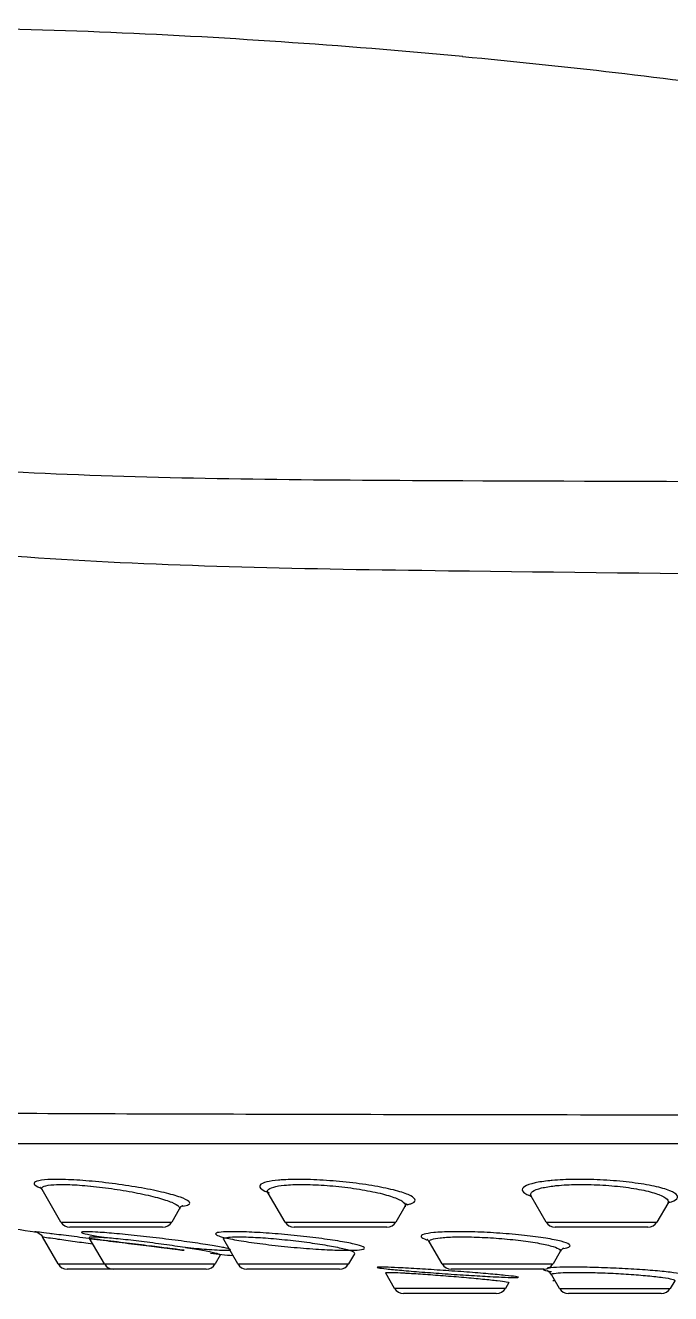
# Model space of a CAD drawing. Extents: x 1212 to 1806, y -420 to 0.
# Drawn here: x 1506.07 to 1524.55, y -109.58 to -73.27 of the extents above; entities that cross this region are included whole.
import ezdxf

# ---------------------------------------------------------------- set-up
doc = ezdxf.new("R2010")
doc.units = 0
doc.header["$LTSCALE"] = 7
doc.header["$MEASUREMENT"] = 0
doc.layers.add('41', color=7, linetype='CONTINUOUS')
doc.layers.add('DIM', color=2, linetype='CONTINUOUS')

# ---------------------------------------------------------------- blocks, each defined once
blk = doc.blocks.new('A$C29546846')
at = {"layer": '41', "color": 0, "linetype": 'Continuous'}
for p, q in [((22.071, 61.6), (21.532, 62.534)), ((28.491, 61.6), (28.012, 62.431)), ((35.968, 61.6), (35.541, 62.34)), ((39.45, 62.134), (39.141, 61.6)), ((25.459, 61.972), (25.244, 61.6)), ((31.921, 62.044), (31.665, 61.6)), ((22.071, 61.6), (25.244, 61.6)), ((24.985, 61.45), (22.331, 61.45)), ((28.491, 61.6), (31.665, 61.6)), ((31.405, 61.45), (28.751, 61.45)), ((35.968, 61.6), (39.141, 61.6)), ((38.881, 61.45), (36.228, 61.45)), ((21.991, 60.4), (21.545, 61.173)), ((23.318, 60.4), (22.884, 61.152)), ((27.139, 60.4), (26.734, 61.1)), ((32.991, 60.4), (32.63, 61.025)), ((26.635, 60.649), (26.491, 60.4)), ((26.636, 60.651), (26.635, 60.649)), ((30.478, 60.688), (30.312, 60.4)), ((36.368, 60.753), (36.165, 60.4)), ((21.991, 60.4), (23.303, 60.4)), ((23.318, 60.4), (26.491, 60.4)), ((27.139, 60.4), (30.312, 60.4)), ((32.991, 60.4), (36.165, 60.4)), ((23.578, 60.25), (22.251, 60.25)), ((26.232, 60.25), (23.578, 60.25)), ((30.052, 60.25), (27.398, 60.25)), ((31.374, 60.139), (31.374, 60.14)), ((31.628, 59.7), (31.374, 60.139)), ((35.905, 60.25), (33.251, 60.25)), ((36.35, 59.7), (36.13, 60.082)), ((36.164, 59.92), (36.164, 59.919)), ((34.801, 59.7), (31.628, 59.7)), ((34.897, 59.866), (34.801, 59.7)), ((36.35, 59.7), (39.523, 59.7)), ((39.65, 59.919), (39.523, 59.7)), ((34.541, 59.55), (31.888, 59.55)), ((39.264, 59.55), (36.61, 59.55))]:
    blk.add_line(p, q, dxfattribs=at)
for centre, radius, start, end in [((45.578, 238.458), 178.787, 261.83737, 262.20554), ((22.331, 61.75), 0.3, 210, 270), ((24.985, 61.75), 0.3, 270, 330), ((28.751, 61.75), 0.3, 210, 270), ((31.405, 61.75), 0.3, 270, 330), ((36.228, 61.75), 0.3, 210, 270), ((38.881, 61.75), 0.3, 270, 330), ((45.578, 238.458), 178.787, 263.82837, 264.03578), ((22.251, 60.55), 0.3, 210, 270), ((23.578, 60.55), 0.3, 210, 270), ((26.232, 60.55), 0.3, 270, 330), ((27.398, 60.55), 0.3, 210, 270), ((30.052, 60.55), 0.3, 270, 330), ((33.251, 60.55), 0.3, 210, 270), ((35.905, 60.55), 0.3, 270, 330), ((31.888, 59.85), 0.3, 210, 270), ((34.541, 59.85), 0.3, 270, 330), ((36.61, 59.85), 0.3, 210, 270), ((39.264, 59.85), 0.3, 270, 330)]:
    blk.add_arc(centre, radius, start, end, dxfattribs=at)
at = {"layer": '41', "color": 0, "linetype": 'Continuous', "extrusion": (-0.000466468, 0, -1)}
blk.add_arc((-21.283, 61.026, -0.021), 0.3, 97.123, 150.658, dxfattribs=at)
at = {"layer": '41', "color": 7, "linetype": 'Continuous'}
for points, knots in [([(-1.675, 95.071), (-0.355, 95.211), (4.434, 95.655), (12.73, 95.907), (23.175, 95.78), (30.116, 95.306), (33.578, 94.981)], [0, 0, 0, 0, 0.112692, 0.408737, 0.704782, 1, 1, 1, 1]), ([(33.577, 94.973), (36.499, 94.701), (42.433, 94.013), (51.338, 92.557), (60.273, 90.673), (69.112, 88.377), (77.723, 85.713), (83.334, 83.687), (86.062, 82.631)], [0, 0, 0, 0, 0.162638, 0.33144, 0.500243, 0.669046, 0.837848, 1, 1, 1, 1]), ([(14.615, 63.85), (19.739, 63.85), (26.784, 63.85), (38.576, 63.85), (42.624, 63.85), (50.832, 63.85), (54.823, 63.85), (66.454, 63.85), (73.209, 63.85), (80.292, 63.85), (82.14, 63.85), (84.615, 63.85), (85.261, 63.85), (85.259, 63.85)], [0, 0, 0, 0, 0.250007, 0.250007, 0.375011, 0.375011, 0.500014, 0.500014, 0.750022, 0.750022, 0.875025, 0.875025, 1, 1, 1, 1])]:
    blk.add_open_spline(points, degree=3, knots=knots, dxfattribs=at)
at = {"layer": '41', "color": 0, "linetype": 'Continuous'}
for points, knots in [([(33.578, 82.819), (29.719, 82.837), (26.002, 82.86), (19.149, 83.125), (15.973, 83.306), (13.532, 84.539)], [0, 0, 0, 0, 0.5, 0.5, 1, 1, 1, 1]), ([(86.096, 82.627), (86.096, 82.627), (86.096, 82.627), (86.097, 82.627), (85.719, 82.628), (84.262, 82.635), (83.17, 82.643), (80.319, 82.655), (78.591, 82.659), (74.529, 82.674), (72.198, 82.683), (67.153, 82.704), (64.378, 82.713), (58.568, 82.734), (55.553, 82.748), (46.179, 82.783), (39.723, 82.797), (33.578, 82.82)], [0, 0, 0, 0, 0.000083, 0.000083, 0.125072, 0.125072, 0.250062, 0.250062, 0.375052, 0.375052, 0.500041, 0.500041, 0.625031, 0.625031, 0.750021, 0.750021, 1, 1, 1, 1]), ([(12.549, 82.377), (15.074, 81.216), (18.246, 80.827), (25.276, 80.375), (29.079, 80.301), (33.173, 80.251)], [0, 0, 0, 0, 0.5, 0.5, 1, 1, 1, 1]), ([(33.173, 80.25), (39.543, 80.172), (46.274, 80.102), (56.059, 79.992), (59.21, 79.955), (65.289, 79.893), (68.191, 79.865), (73.469, 79.814), (75.91, 79.792), (80.16, 79.76), (81.969, 79.749), (84.954, 79.727), (86.095, 79.717), (87.619, 79.706), (88.015, 79.704), (88.014, 79.704), (88.014, 79.704), (88.014, 79.704)], [0, 0, 0, 0, 0.25, 0.25, 0.374999, 0.374999, 0.499999, 0.499999, 0.624999, 0.624999, 0.749999, 0.749999, 0.874999, 0.874999, 0.999998, 0.999998, 1, 1, 1, 1]), ([(86.24, 64.657), (86.24, 64.657), (86.24, 64.657), (86.238, 64.657), (85.567, 64.658), (83.017, 64.66), (81.116, 64.66), (73.839, 64.66), (66.9, 64.657), (54.973, 64.656), (50.881, 64.655), (42.463, 64.659), (38.317, 64.662), (30.261, 64.675), (26.445, 64.684), (19.507, 64.71), (16.419, 64.728), (13.846, 64.75)], [0, 0, 0, 0, 0.00001, 0.00001, 0.125009, 0.125009, 0.250007, 0.250007, 0.500005, 0.500005, 0.625004, 0.625004, 0.750002, 0.750002, 0.875001, 0.875001, 1, 1, 1, 1]), ([(22.076, 62.819), (21.932, 62.822), (21.803, 62.82), (21.695, 62.814), (21.557, 62.806), (21.451, 62.791), (21.386, 62.77), (21.32, 62.748), (21.294, 62.72), (21.308, 62.688), (21.322, 62.655), (21.379, 62.617), (21.473, 62.577), (21.488, 62.57), (21.504, 62.564), (21.521, 62.557)], [0, 0, 0, 0, 0.195121, 0.195121, 0.195121, 0.447032, 0.447032, 0.447032, 0.700655, 0.700655, 0.700655, 0.958687, 0.958687, 0.958687, 1, 1, 1, 1]), ([(21.529, 62.533), (21.528, 62.538), (21.516, 62.573), (21.491, 62.585), (21.486, 62.588), (21.487, 62.589)], [0, 0, 0, 0, 0.079693, 0.627972, 1, 1, 1, 1]), ([(21.53, 62.537), (21.529, 62.539), (21.528, 62.541), (21.527, 62.543), (21.512, 62.576), (21.534, 62.604), (21.592, 62.625), (21.649, 62.646), (21.743, 62.661), (21.866, 62.669), (21.962, 62.675), (22.078, 62.677), (22.207, 62.675)], [0, 0, 0, 0, 0.022014, 0.022014, 0.022014, 0.375941, 0.375941, 0.375941, 0.727618, 0.727618, 0.727618, 1, 1, 1, 1]), ([(25.553, 62.052), (25.636, 62.064), (25.697, 62.081), (25.73, 62.101), (25.771, 62.126), (25.772, 62.157), (25.733, 62.192), (25.693, 62.228), (25.61, 62.268), (25.493, 62.31), (25.373, 62.353), (25.213, 62.399), (25.026, 62.443), (24.837, 62.488), (24.616, 62.534), (24.38, 62.576), (24.144, 62.617), (23.888, 62.657), (23.632, 62.691), (23.379, 62.724), (23.12, 62.753), (22.877, 62.774), (22.639, 62.795), (22.409, 62.809), (22.208, 62.816), (22.162, 62.817), (22.118, 62.819), (22.076, 62.819)], [0, 0, 0, 0, 0.09753, 0.09753, 0.09753, 0.218941, 0.218941, 0.218941, 0.342667, 0.342667, 0.342667, 0.468818, 0.468818, 0.468818, 0.596464, 0.596464, 0.596464, 0.723949, 0.723949, 0.723949, 0.849635, 0.849635, 0.849635, 0.972714, 0.972714, 0.972714, 1, 1, 1, 1]), ([(22.207, 62.675), (22.245, 62.674), (22.285, 62.673), (22.325, 62.671), (22.503, 62.665), (22.706, 62.65), (22.916, 62.63), (22.919, 62.63), (22.922, 62.629), (22.926, 62.629), (23.144, 62.608), (23.376, 62.579), (23.602, 62.546), (23.83, 62.512), (24.059, 62.472), (24.268, 62.431), (24.476, 62.389), (24.672, 62.343), (24.838, 62.298), (25.001, 62.253), (25.14, 62.208), (25.244, 62.165), (25.345, 62.123), (25.415, 62.082), (25.447, 62.046), (25.47, 62.022), (25.475, 61.999), (25.464, 61.98)], [0, 0, 0, 0, 0.031718, 0.031718, 0.031718, 0.172456, 0.172456, 0.172456, 0.174749, 0.174749, 0.174749, 0.320826, 0.320826, 0.320826, 0.468815, 0.468815, 0.468815, 0.616603, 0.616603, 0.616603, 0.762049, 0.762049, 0.762049, 0.903922, 0.903922, 0.903922, 1, 1, 1, 1]), ([(28.305, 62.799), (28.169, 62.787), (28.055, 62.769), (27.968, 62.748), (27.866, 62.723), (27.8, 62.692), (27.775, 62.656), (27.75, 62.621), (27.767, 62.58), (27.824, 62.538), (27.87, 62.505), (27.941, 62.47), (28.035, 62.435)], [0, 0, 0, 0, 0.228906, 0.228906, 0.228906, 0.501561, 0.501561, 0.501561, 0.779473, 0.779473, 0.779473, 1, 1, 1, 1]), ([(28.007, 62.431), (27.995, 62.452), (27.978, 62.482), (27.973, 62.487), (27.972, 62.486)], [0, 0, 0, 0, 0.541378, 1, 1, 1, 1]), ([(28.004, 62.445), (27.99, 62.468), (27.989, 62.491), (28.001, 62.511), (28.021, 62.547), (28.078, 62.578), (28.168, 62.603), (28.244, 62.625), (28.346, 62.642), (28.467, 62.654)], [0, 0, 0, 0, 0.24238, 0.24238, 0.24238, 0.654138, 0.654138, 0.654138, 1, 1, 1, 1]), ([(31.987, 62.095), (32.029, 62.104), (32.065, 62.115), (32.096, 62.126), (32.176, 62.154), (32.216, 62.189), (32.216, 62.226), (32.215, 62.265), (32.171, 62.307), (32.089, 62.35), (32.005, 62.395), (31.878, 62.441), (31.72, 62.485), (31.559, 62.53), (31.362, 62.574), (31.144, 62.614), (30.926, 62.654), (30.682, 62.69), (30.432, 62.72), (30.185, 62.75), (29.926, 62.775), (29.675, 62.791), (29.43, 62.808), (29.186, 62.818), (28.966, 62.82), (28.748, 62.822), (28.547, 62.817), (28.378, 62.805), (28.353, 62.803), (28.329, 62.801), (28.305, 62.799)], [0, 0, 0, 0, 0.044073, 0.044073, 0.044073, 0.159244, 0.159244, 0.159244, 0.276662, 0.276662, 0.276662, 0.396197, 0.396197, 0.396197, 0.516704, 0.516704, 0.516704, 0.636541, 0.636541, 0.636541, 0.754332, 0.754332, 0.754332, 0.869662, 0.869662, 0.869662, 0.983242, 0.983242, 0.983242, 1, 1, 1, 1]), ([(28.467, 62.654), (28.488, 62.656), (28.51, 62.658), (28.532, 62.66), (28.68, 62.672), (28.857, 62.677), (29.048, 62.675), (29.052, 62.675), (29.055, 62.675), (29.058, 62.675), (29.256, 62.673), (29.474, 62.663), (29.694, 62.647), (29.918, 62.63), (30.151, 62.605), (30.371, 62.576), (30.594, 62.545), (30.812, 62.509), (31.004, 62.469), (31.197, 62.429), (31.371, 62.385), (31.511, 62.34), (31.65, 62.295), (31.759, 62.249), (31.831, 62.205), (31.901, 62.162), (31.937, 62.119), (31.935, 62.081), (31.934, 62.071), (31.931, 62.061), (31.926, 62.052)], [0, 0, 0, 0, 0.01932, 0.01932, 0.01932, 0.148125, 0.148125, 0.148125, 0.150239, 0.150239, 0.150239, 0.283237, 0.283237, 0.283237, 0.419044, 0.419044, 0.419044, 0.557086, 0.557086, 0.557086, 0.695604, 0.695604, 0.695604, 0.832495, 0.832495, 0.832495, 0.966272, 0.966272, 0.966272, 1, 1, 1, 1]), ([(36.074, 62.783), (35.91, 62.767), (35.766, 62.745), (35.65, 62.72), (35.515, 62.691), (35.414, 62.656), (35.354, 62.618), (35.292, 62.579), (35.272, 62.536), (35.294, 62.493), (35.316, 62.449), (35.383, 62.403), (35.488, 62.358), (35.504, 62.352), (35.52, 62.345), (35.538, 62.338)], [0, 0, 0, 0, 0.211235, 0.211235, 0.211235, 0.456518, 0.456518, 0.456518, 0.706813, 0.706813, 0.706813, 0.961563, 0.961563, 0.961563, 1, 1, 1, 1]), ([(35.541, 62.34), (35.539, 62.342), (35.538, 62.345), (35.536, 62.348), (35.514, 62.391), (35.53, 62.434), (35.582, 62.473), (35.633, 62.511), (35.721, 62.546), (35.84, 62.575), (35.943, 62.6), (36.071, 62.622), (36.217, 62.638)], [0, 0, 0, 0, 0.021512, 0.021512, 0.021512, 0.367479, 0.367479, 0.367479, 0.707204, 0.707204, 0.707204, 1, 1, 1, 1]), ([(39.449, 62.148), (39.461, 62.151), (39.472, 62.154), (39.483, 62.157), (39.597, 62.189), (39.674, 62.227), (39.709, 62.267), (39.746, 62.308), (39.739, 62.352), (39.691, 62.397), (39.642, 62.442), (39.549, 62.488), (39.42, 62.531), (39.29, 62.575), (39.119, 62.617), (38.921, 62.654), (38.726, 62.691), (38.499, 62.724), (38.259, 62.749), (38.024, 62.775), (37.769, 62.794), (37.518, 62.806), (37.272, 62.818), (37.021, 62.822), (36.788, 62.82), (36.557, 62.817), (36.337, 62.806), (36.145, 62.789), (36.121, 62.787), (36.097, 62.785), (36.074, 62.783)], [0, 0, 0, 0, 0.011575, 0.011575, 0.011575, 0.131858, 0.131858, 0.131858, 0.254511, 0.254511, 0.254511, 0.379047, 0.379047, 0.379047, 0.504025, 0.504025, 0.504025, 0.627739, 0.627739, 0.627739, 0.749046, 0.749046, 0.749046, 0.867934, 0.867934, 0.867934, 0.98547, 0.98547, 0.98547, 1, 1, 1, 1]), ([(36.217, 62.638), (36.237, 62.64), (36.259, 62.643), (36.28, 62.645), (36.449, 62.661), (36.644, 62.672), (36.848, 62.675), (36.85, 62.675), (36.853, 62.675), (36.855, 62.675), (37.065, 62.678), (37.289, 62.673), (37.51, 62.662), (37.735, 62.65), (37.962, 62.63), (38.172, 62.605), (38.386, 62.579), (38.589, 62.546), (38.762, 62.509), (38.936, 62.472), (39.086, 62.43), (39.2, 62.386), (39.313, 62.342), (39.392, 62.296), (39.433, 62.251), (39.467, 62.213), (39.473, 62.175), (39.452, 62.139)], [0, 0, 0, 0, 0.017112, 0.017112, 0.017112, 0.153788, 0.153788, 0.153788, 0.155526, 0.155526, 0.155526, 0.295587, 0.295587, 0.295587, 0.438483, 0.438483, 0.438483, 0.584127, 0.584127, 0.584127, 0.731016, 0.731016, 0.731016, 0.876924, 0.876924, 0.876924, 1, 1, 1, 1]), ([(31.987, 62.118), (31.985, 62.12), (31.965, 62.117), (31.938, 62.061), (31.928, 62.039)], [0, 0, 0, 0, 0.675919, 1, 1, 1, 1]), ([(35.54, 62.333), (35.528, 62.352), (35.515, 62.376), (35.511, 62.381), (35.511, 62.381)], [0, 0, 0, 0, 0.606185, 1, 1, 1, 1]), ([(39.494, 62.191), (39.495, 62.19), (39.492, 62.185), (39.475, 62.161), (39.452, 62.134)], [0, 0, 0, 0, 0.197363, 1, 1, 1, 1]), ([(25.558, 62.07), (25.558, 62.069), (25.548, 62.065), (25.495, 62.038), (25.473, 61.987), (25.468, 61.972)], [0, 0, 0, 0, 0.367462, 0.834338, 1, 1, 1, 1]), ([(21.741, 61.271), (21.623, 61.286), (21.527, 61.298), (21.458, 61.307), (21.375, 61.317), (21.329, 61.323), (21.325, 61.323), (21.324, 61.323), (21.324, 61.323), (21.324, 61.323)], [0, 0, 0, 0, 0.438564, 0.438564, 0.438564, 0.968681, 0.968681, 0.968681, 1, 1, 1, 1]), ([(21.543, 61.176), (21.543, 61.176), (21.543, 61.176), (21.544, 61.176), (21.548, 61.176), (21.589, 61.17), (21.663, 61.159), (21.725, 61.151), (21.811, 61.139), (21.916, 61.124)], [0, 0, 0, 0, 0.031543, 0.031543, 0.031543, 0.561639, 0.561639, 0.561639, 1, 1, 1, 1]), ([(22.891, 61.128), (22.903, 61.126), (22.915, 61.125), (22.928, 61.123), (23.161, 61.094), (23.407, 61.064), (23.646, 61.034), (23.887, 61.004), (24.127, 60.974), (24.348, 60.946), (24.567, 60.919), (24.773, 60.893), (24.947, 60.872), (25.066, 60.857), (25.171, 60.844), (25.26, 60.833), (25.382, 60.817), (25.475, 60.806), (25.531, 60.799), (25.59, 60.792), (25.611, 60.789), (25.591, 60.792), (25.571, 60.794), (25.51, 60.802), (25.414, 60.814), (25.318, 60.826), (25.183, 60.842), (25.022, 60.862), (24.86, 60.883), (24.666, 60.907), (24.456, 60.933), (24.244, 60.959), (24.01, 60.988), (23.774, 61.018), (23.536, 61.048), (23.288, 61.078), (23.051, 61.108), (22.814, 61.137), (22.582, 61.166), (22.373, 61.193), (22.165, 61.218), (21.976, 61.242), (21.82, 61.261), (21.793, 61.265), (21.766, 61.268), (21.741, 61.271)], [0, 0, 0, 0, 0.004086, 0.004086, 0.004086, 0.082439, 0.082439, 0.082439, 0.161199, 0.161199, 0.161199, 0.239841, 0.239841, 0.239841, 0.292821, 0.292821, 0.292821, 0.365808, 0.365808, 0.365808, 0.442588, 0.442588, 0.442588, 0.518986, 0.518986, 0.518986, 0.59549, 0.59549, 0.59549, 0.67256, 0.67256, 0.67256, 0.750416, 0.750416, 0.750416, 0.828942, 0.828942, 0.828942, 0.907728, 0.907728, 0.907728, 0.986235, 0.986235, 0.986235, 1, 1, 1, 1]), ([(21.916, 61.124), (21.939, 61.121), (21.963, 61.118), (21.987, 61.114), (22.125, 61.095), (22.293, 61.071), (22.476, 61.046), (22.477, 61.045), (22.479, 61.045), (22.48, 61.045), (22.636, 61.023), (22.807, 60.999), (22.983, 60.974)], [0, 0, 0, 0, 0.086877, 0.086877, 0.086877, 0.578695, 0.578695, 0.578695, 0.581977, 0.581977, 0.581977, 1, 1, 1, 1]), ([(23.059, 61.314), (22.943, 61.32), (22.85, 61.324), (22.783, 61.323), (22.704, 61.323), (22.661, 61.318), (22.659, 61.308), (22.658, 61.306), (22.66, 61.304), (22.663, 61.301)], [0, 0, 0, 0, 0.403687, 0.403687, 0.403687, 0.889467, 0.889467, 0.889467, 1, 1, 1, 1]), ([(22.663, 61.301), (22.676, 61.292), (22.712, 61.28), (22.77, 61.265), (22.845, 61.247), (22.96, 61.224), (23.105, 61.199), (23.188, 61.185), (23.283, 61.17), (23.386, 61.154)], [0, 0, 0, 0, 0.327576, 0.327576, 0.327576, 0.754321, 0.754321, 0.754321, 1, 1, 1, 1]), ([(22.881, 61.158), (22.88, 61.159), (22.88, 61.16), (22.88, 61.161), (22.881, 61.171), (22.919, 61.176), (22.99, 61.176), (23.049, 61.176), (23.132, 61.173), (23.235, 61.166)], [0, 0, 0, 0, 0.054347, 0.054347, 0.054347, 0.570823, 0.570823, 0.570823, 1, 1, 1, 1]), ([(26.927, 60.801), (26.934, 60.805), (26.932, 60.81), (26.922, 60.816), (26.899, 60.829), (26.836, 60.846), (26.738, 60.867), (26.64, 60.888), (26.503, 60.912), (26.339, 60.939), (26.173, 60.965), (25.976, 60.995), (25.763, 61.024), (25.548, 61.054), (25.312, 61.085), (25.073, 61.114), (24.833, 61.144), (24.584, 61.173), (24.347, 61.198), (24.112, 61.224), (23.881, 61.247), (23.675, 61.266), (23.47, 61.284), (23.285, 61.299), (23.133, 61.309), (23.108, 61.311), (23.083, 61.312), (23.059, 61.314)], [0, 0, 0, 0, 0.060988, 0.060988, 0.060988, 0.189721, 0.189721, 0.189721, 0.31945, 0.31945, 0.31945, 0.450504, 0.450504, 0.450504, 0.582652, 0.582652, 0.582652, 0.715171, 0.715171, 0.715171, 0.847159, 0.847159, 0.847159, 0.977941, 0.977941, 0.977941, 1, 1, 1, 1]), ([(23.235, 61.166), (23.256, 61.165), (23.278, 61.163), (23.301, 61.162), (23.434, 61.152), (23.596, 61.138), (23.775, 61.119), (23.777, 61.119), (23.78, 61.119), (23.783, 61.118), (23.967, 61.1), (24.172, 61.076), (24.381, 61.051), (24.591, 61.025), (24.811, 60.996), (25.022, 60.967), (25.233, 60.937), (25.44, 60.907), (25.629, 60.877), (25.815, 60.847), (25.987, 60.818), (26.131, 60.791), (26.273, 60.764), (26.391, 60.74), (26.476, 60.719), (26.56, 60.698), (26.614, 60.681), (26.633, 60.668), (26.639, 60.664), (26.641, 60.66), (26.64, 60.657)], [0, 0, 0, 0, 0.0226, 0.0226, 0.0226, 0.154347, 0.154347, 0.154347, 0.15651, 0.15651, 0.15651, 0.291586, 0.291586, 0.291586, 0.426963, 0.426963, 0.426963, 0.561588, 0.561588, 0.561588, 0.69462, 0.69462, 0.69462, 0.825787, 0.825787, 0.825787, 0.955478, 0.955478, 0.955478, 1, 1, 1, 1]), ([(26.88, 61.322), (26.764, 61.32), (26.671, 61.314), (26.608, 61.305), (26.534, 61.294), (26.497, 61.278), (26.501, 61.259), (26.502, 61.253), (26.507, 61.247), (26.515, 61.24)], [0, 0, 0, 0, 0.398008, 0.398008, 0.398008, 0.861497, 0.861497, 0.861497, 1, 1, 1, 1]), ([(26.515, 61.24), (26.534, 61.225), (26.573, 61.208), (26.63, 61.19), (26.712, 61.164), (26.834, 61.136), (26.985, 61.106), (27.138, 61.077), (27.325, 61.046), (27.53, 61.016), (27.737, 60.987), (27.968, 60.957), (28.205, 60.931), (28.441, 60.904), (28.69, 60.88), (28.93, 60.859), (29.167, 60.839), (29.403, 60.823), (29.617, 60.811), (29.828, 60.8), (30.024, 60.793), (30.188, 60.791), (30.299, 60.79), (30.397, 60.791), (30.478, 60.794), (30.591, 60.799), (30.674, 60.808), (30.722, 60.821), (30.735, 60.825), (30.746, 60.829), (30.754, 60.833)], [0, 0, 0, 0, 0.081111, 0.081111, 0.081111, 0.197626, 0.197626, 0.197626, 0.315192, 0.315192, 0.315192, 0.43323, 0.43323, 0.43323, 0.550934, 0.550934, 0.550934, 0.667646, 0.667646, 0.667646, 0.783157, 0.783157, 0.783157, 0.8605, 0.8605, 0.8605, 0.968596, 0.968596, 0.968596, 1, 1, 1, 1]), ([(26.731, 61.105), (26.73, 61.107), (26.729, 61.109), (26.729, 61.111), (26.724, 61.131), (26.756, 61.146), (26.82, 61.157), (26.876, 61.167), (26.958, 61.173), (27.061, 61.175)], [0, 0, 0, 0, 0.051142, 0.051142, 0.051142, 0.56154, 0.56154, 0.56154, 1, 1, 1, 1]), ([(30.754, 60.833), (30.775, 60.845), (30.775, 60.859), (30.755, 60.874), (30.727, 60.896), (30.657, 60.921), (30.553, 60.948), (30.448, 60.976), (30.304, 61.005), (30.134, 61.035), (29.962, 61.065), (29.759, 61.096), (29.541, 61.125), (29.322, 61.154), (29.082, 61.182), (28.841, 61.207), (28.602, 61.232), (28.354, 61.254), (28.119, 61.272), (27.887, 61.29), (27.661, 61.304), (27.46, 61.312), (27.262, 61.321), (27.083, 61.325), (26.938, 61.323), (26.918, 61.323), (26.899, 61.323), (26.88, 61.322)], [0, 0, 0, 0, 0.090956, 0.090956, 0.090956, 0.217194, 0.217194, 0.217194, 0.344722, 0.344722, 0.344722, 0.47325, 0.47325, 0.47325, 0.602036, 0.602036, 0.602036, 0.730207, 0.730207, 0.730207, 0.857158, 0.857158, 0.857158, 0.982841, 0.982841, 0.982841, 1, 1, 1, 1]), ([(27.061, 61.175), (27.078, 61.176), (27.095, 61.176), (27.113, 61.176), (27.239, 61.177), (27.396, 61.174), (27.57, 61.165), (27.572, 61.165), (27.575, 61.165), (27.577, 61.165), (27.755, 61.156), (27.956, 61.143), (28.163, 61.125), (28.371, 61.107), (28.591, 61.085), (28.803, 61.06), (29.016, 61.035), (29.227, 61.007), (29.42, 60.977), (29.612, 60.948), (29.789, 60.917), (29.939, 60.887), (30.087, 60.858), (30.212, 60.828), (30.302, 60.801), (30.392, 60.774), (30.451, 60.748), (30.474, 60.726), (30.485, 60.716), (30.488, 60.707), (30.484, 60.698)], [0, 0, 0, 0, 0.017789, 0.017789, 0.017789, 0.14633, 0.14633, 0.14633, 0.148063, 0.148063, 0.148063, 0.27966, 0.27966, 0.27966, 0.412401, 0.412401, 0.412401, 0.545554, 0.545554, 0.545554, 0.678089, 0.678089, 0.678089, 0.809133, 0.809133, 0.809133, 0.938339, 0.938339, 0.938339, 1, 1, 1, 1]), ([(32.749, 61.296), (32.628, 61.284), (32.535, 61.269), (32.474, 61.25), (32.407, 61.23), (32.378, 61.205), (32.389, 61.179), (32.401, 61.152), (32.454, 61.123), (32.544, 61.094), (32.553, 61.091), (32.563, 61.087), (32.574, 61.084)], [0, 0, 0, 0, 0.299501, 0.299501, 0.299501, 0.63032, 0.63032, 0.63032, 0.964534, 0.964534, 0.964534, 1, 1, 1, 1]), ([(32.629, 61.023), (32.616, 61.045), (32.591, 61.083), (32.564, 61.1), (32.56, 61.102), (32.56, 61.102)], [0, 0, 0, 0, 0.325951, 0.705936, 1, 1, 1, 1]), ([(32.629, 61.027), (32.628, 61.029), (32.628, 61.03), (32.627, 61.032), (32.615, 61.058), (32.639, 61.082), (32.697, 61.103), (32.75, 61.121), (32.832, 61.137), (32.938, 61.149)], [0, 0, 0, 0, 0.026008, 0.026008, 0.026008, 0.536936, 0.536936, 0.536936, 1, 1, 1, 1]), ([(36.47, 60.842), (36.537, 60.854), (36.587, 60.868), (36.617, 60.884), (36.66, 60.906), (36.664, 60.933), (36.627, 60.96), (36.591, 60.988), (36.513, 61.018), (36.4, 61.048), (36.286, 61.078), (36.134, 61.109), (35.956, 61.137), (35.777, 61.166), (35.568, 61.194), (35.345, 61.218), (35.123, 61.242), (34.882, 61.263), (34.641, 61.28), (34.402, 61.296), (34.157, 61.308), (33.927, 61.316), (33.699, 61.323), (33.479, 61.325), (33.285, 61.322), (33.076, 61.319), (32.891, 61.31), (32.749, 61.296)], [0, 0, 0, 0, 0.078929, 0.078929, 0.078929, 0.192252, 0.192252, 0.192252, 0.306696, 0.306696, 0.306696, 0.421962, 0.421962, 0.421962, 0.537346, 0.537346, 0.537346, 0.65208, 0.65208, 0.65208, 0.765682, 0.765682, 0.765682, 0.878184, 0.878184, 0.878184, 1, 1, 1, 1]), ([(32.938, 61.149), (32.948, 61.15), (32.958, 61.151), (32.969, 61.152), (33.089, 61.164), (33.239, 61.172), (33.408, 61.175), (33.41, 61.175), (33.412, 61.175), (33.413, 61.175), (33.585, 61.178), (33.781, 61.176), (33.983, 61.168), (34.188, 61.161), (34.405, 61.149), (34.617, 61.132), (34.831, 61.116), (35.045, 61.094), (35.241, 61.07), (35.437, 61.046), (35.622, 61.019), (35.778, 60.99), (35.934, 60.961), (36.066, 60.93), (36.165, 60.9), (36.262, 60.87), (36.329, 60.84), (36.359, 60.812), (36.378, 60.795), (36.383, 60.778), (36.374, 60.762)], [0, 0, 0, 0, 0.010943, 0.010943, 0.010943, 0.137423, 0.137423, 0.137423, 0.138629, 0.138629, 0.138629, 0.267027, 0.267027, 0.267027, 0.396644, 0.396644, 0.396644, 0.527448, 0.527448, 0.527448, 0.658788, 0.658788, 0.658788, 0.789663, 0.789663, 0.789663, 0.919165, 0.919165, 0.919165, 1, 1, 1, 1]), ([(25.639, 60.874), (25.665, 60.872), (25.691, 60.869), (25.716, 60.867), (25.933, 60.846), (26.135, 60.828), (26.306, 60.816), (26.421, 60.807), (26.524, 60.8), (26.611, 60.796), (26.729, 60.791), (26.818, 60.789), (26.871, 60.792), (26.9, 60.794), (26.919, 60.797), (26.927, 60.801)], [0, 0, 0, 0, 0.036189, 0.036189, 0.036189, 0.345856, 0.345856, 0.345856, 0.554015, 0.554015, 0.554015, 0.840686, 0.840686, 0.840686, 1, 1, 1, 1]), ([(36.47, 60.855), (36.47, 60.855), (36.459, 60.85), (36.405, 60.817), (36.382, 60.769), (36.375, 60.752)], [0, 0, 0, 0, 0.424809, 0.81801, 1, 1, 1, 1]), ([(31.731, 60.292), (31.586, 60.299), (31.462, 60.304), (31.367, 60.306), (31.261, 60.309), (31.188, 60.309), (31.154, 60.306), (31.136, 60.305), (31.129, 60.303), (31.132, 60.3)], [0, 0, 0, 0, 0.369027, 0.369027, 0.369027, 0.780156, 0.780156, 0.780156, 1, 1, 1, 1]), ([(31.132, 60.3), (31.135, 60.297), (31.146, 60.294), (31.166, 60.29), (31.207, 60.282), (31.287, 60.272), (31.4, 60.26), (31.512, 60.247), (31.66, 60.233), (31.831, 60.218), (32.002, 60.202), (32.201, 60.186), (32.412, 60.169), (32.623, 60.153), (32.852, 60.136), (33.078, 60.12), (33.306, 60.104), (33.537, 60.088), (33.754, 60.075), (33.971, 60.061), (34.179, 60.049), (34.362, 60.039), (34.481, 60.033), (34.592, 60.028), (34.689, 60.023), (34.831, 60.017), (34.948, 60.013), (35.03, 60.012), (35.114, 60.011), (35.164, 60.013), (35.174, 60.017), (35.175, 60.017), (35.175, 60.018), (35.175, 60.018)], [0, 0, 0, 0, 0.05054, 0.05054, 0.05054, 0.15945, 0.15945, 0.15945, 0.268682, 0.268682, 0.268682, 0.378302, 0.378302, 0.378302, 0.48821, 0.48821, 0.48821, 0.598178, 0.598178, 0.598178, 0.707949, 0.707949, 0.707949, 0.779397, 0.779397, 0.779397, 0.884977, 0.884977, 0.884977, 0.993847, 0.993847, 0.993847, 1, 1, 1, 1]), ([(35.175, 60.018), (35.181, 60.022), (35.153, 60.029), (35.092, 60.038), (35.027, 60.048), (34.925, 60.059), (34.793, 60.073), (34.66, 60.086), (34.494, 60.101), (34.309, 60.117), (34.123, 60.133), (33.912, 60.15), (33.693, 60.167), (33.474, 60.183), (33.242, 60.2), (33.015, 60.215), (32.789, 60.231), (32.561, 60.245), (32.353, 60.258), (32.123, 60.272), (31.908, 60.283), (31.731, 60.292)], [0, 0, 0, 0, 0.132998, 0.132998, 0.132998, 0.274209, 0.274209, 0.274209, 0.415884, 0.415884, 0.415884, 0.558044, 0.558044, 0.558044, 0.700499, 0.700499, 0.700499, 0.842927, 0.842927, 0.842927, 1, 1, 1, 1]), ([(36.467, 60.307), (36.32, 60.304), (36.194, 60.299), (36.099, 60.292), (36.064, 60.29), (36.033, 60.287), (36.005, 60.284)], [0, 0, 0, 0, 0.727725, 0.727725, 0.727725, 1, 1, 1, 1]), ([(39.781, 60.035), (39.783, 60.035), (39.784, 60.036), (39.786, 60.036), (39.867, 60.045), (39.913, 60.056), (39.92, 60.069), (39.927, 60.082), (39.895, 60.097), (39.827, 60.113), (39.759, 60.129), (39.653, 60.146), (39.517, 60.162), (39.381, 60.179), (39.212, 60.196), (39.023, 60.211), (38.834, 60.227), (38.621, 60.242), (38.4, 60.255), (38.181, 60.267), (37.948, 60.279), (37.722, 60.287), (37.496, 60.296), (37.271, 60.302), (37.065, 60.305), (36.844, 60.309), (36.638, 60.309), (36.467, 60.307)], [0, 0, 0, 0, 0.002274, 0.002274, 0.002274, 0.125224, 0.125224, 0.125224, 0.248562, 0.248562, 0.248562, 0.372328, 0.372328, 0.372328, 0.496372, 0.496372, 0.496372, 0.620418, 0.620418, 0.620418, 0.744188, 0.744188, 0.744188, 0.867526, 0.867526, 0.867526, 1, 1, 1, 1]), ([(31.367, 60.152), (31.366, 60.154), (31.372, 60.156), (31.387, 60.157), (31.416, 60.16), (31.48, 60.16), (31.573, 60.157), (31.657, 60.155), (31.766, 60.15), (31.894, 60.143)], [0, 0, 0, 0, 0.202692, 0.202692, 0.202692, 0.622903, 0.622903, 0.622903, 1, 1, 1, 1]), ([(31.894, 60.143), (31.908, 60.142), (31.923, 60.141), (31.939, 60.14), (32.085, 60.132), (32.256, 60.122), (32.438, 60.109), (32.439, 60.109), (32.44, 60.109), (32.441, 60.109), (32.624, 60.096), (32.823, 60.082), (33.022, 60.066), (33.22, 60.051), (33.424, 60.034), (33.615, 60.017), (33.805, 60.001), (33.989, 59.984), (34.15, 59.968), (34.311, 59.952), (34.455, 59.937), (34.569, 59.923), (34.683, 59.91), (34.772, 59.898), (34.827, 59.889), (34.877, 59.88), (34.901, 59.874), (34.899, 59.869)], [0, 0, 0, 0, 0.014691, 0.014691, 0.014691, 0.157676, 0.157676, 0.157676, 0.15842, 0.15842, 0.15842, 0.302347, 0.302347, 0.302347, 0.446065, 0.446065, 0.446065, 0.58919, 0.58919, 0.58919, 0.731503, 0.731503, 0.731503, 0.873047, 0.873047, 0.873047, 1, 1, 1, 1]), ([(35.886, 60.257), (35.869, 60.247), (35.88, 60.235), (35.918, 60.222), (35.957, 60.209), (36.026, 60.194), (36.119, 60.18)], [0, 0, 0, 0, 0.495326, 0.495326, 0.495326, 1, 1, 1, 1]), ([(36.126, 60.082), (36.119, 60.096), (36.101, 60.132), (36.059, 60.172), (36.021, 60.197), (36.001, 60.206), (35.998, 60.207), (35.997, 60.207)], [0, 0, 0, 0, 0.126611, 0.351063, 0.556149, 0.782786, 1, 1, 1, 1]), ([(36.123, 60.094), (36.119, 60.101), (36.124, 60.108), (36.137, 60.114), (36.163, 60.126), (36.223, 60.136), (36.313, 60.143), (36.395, 60.15), (36.505, 60.155), (36.634, 60.158)], [0, 0, 0, 0, 0.207656, 0.207656, 0.207656, 0.619809, 0.619809, 0.619809, 1, 1, 1, 1]), ([(36.22, 59.918), (36.216, 59.918), (36.213, 59.918), (36.209, 59.918), (36.179, 59.92), (36.164, 59.92), (36.164, 59.92)], [0, 0, 0, 0, 0.10478, 0.10478, 0.10478, 1, 1, 1, 1]), ([(36.634, 60.158), (36.645, 60.158), (36.656, 60.158), (36.667, 60.158), (36.809, 60.16), (36.977, 60.16), (37.156, 60.156), (37.157, 60.156), (37.158, 60.156), (37.16, 60.156), (37.341, 60.153), (37.539, 60.147), (37.737, 60.138), (37.935, 60.13), (38.14, 60.118), (38.332, 60.106), (38.525, 60.093), (38.711, 60.078), (38.876, 60.062), (39.04, 60.047), (39.188, 60.03), (39.306, 60.013), (39.423, 59.996), (39.515, 59.98), (39.573, 59.964), (39.631, 59.948), (39.658, 59.933), (39.651, 59.92), (39.651, 59.92), (39.65, 59.92), (39.65, 59.92)], [0, 0, 0, 0, 0.010592, 0.010592, 0.010592, 0.150423, 0.150423, 0.150423, 0.151474, 0.151474, 0.151474, 0.292805, 0.292805, 0.292805, 0.434531, 0.434531, 0.434531, 0.576403, 0.576403, 0.576403, 0.718033, 0.718033, 0.718033, 0.859051, 0.859051, 0.859051, 0.999262, 0.999262, 0.999262, 1, 1, 1, 1])]:
    blk.add_open_spline(points, degree=3, knots=knots, dxfattribs=at)

msp = doc.modelspace()

# ---------------------------------------------------------------- block references
at = {"layer": 'DIM'}
msp.add_blockref('A$C29546846', (1485.017, -169.134), dxfattribs=at)

doc.saveas('drawing.dxf')
